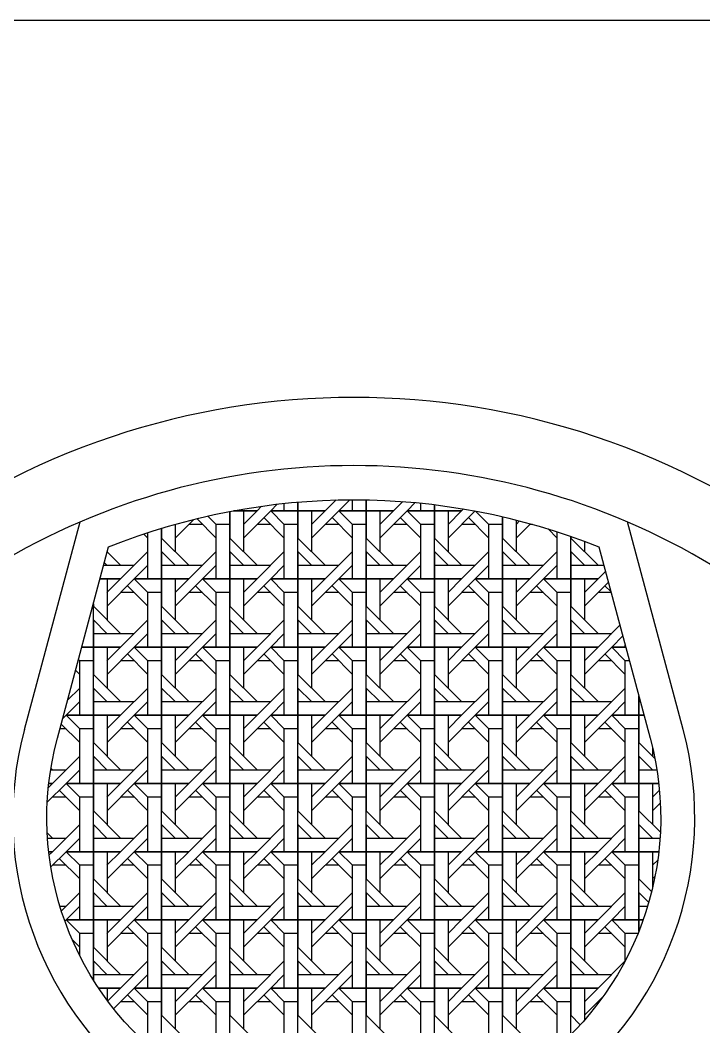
# Model space of a CAD drawing. Header units: millimetres. Extents: x 36213 to 52357, y 13387 to 22894.
# Drawn here: x 41632 to 42114, y 16303 to 17012 of the extents above; entities that cross this region are included whole.
import ezdxf

# ---------------------------------------------------------------- set-up
doc = ezdxf.new("R2010")
doc.units = ezdxf.units.MM
doc.layers.add('www.cad-blocks.net', color=7, linetype='Continuous')

# ---------------------------------------------------------------- blocks, each defined once
blk = doc.blocks.new('*X59')
at = {"color": 0}
for p, q in [((210.355, 121.167), (209.968, 120.781)), ((210.769, 120.781), (210.769, 121.213)), ((211.569, 121.29), (211.569, 120.781)), ((211.569, 120.781), (211.569, 121.29)), ((213.802, 121.415), (213.169, 120.781)), ((214.615, 121.428), (213.968, 120.781)), ((214.769, 120.781), (214.769, 121.429)), ((215.569, 121.422), (215.569, 120.781)), ((215.569, 120.781), (215.569, 121.422)), ((217.71, 121.322), (217.169, 120.781)), ((218.448, 121.26), (217.968, 120.781)), ((218.769, 120.781), (218.769, 121.229)), ((219.569, 121.139), (219.569, 120.781)), ((219.569, 120.781), (219.569, 121.139)), ((207.569, 116.781), (207.569, 120.738)), ((207.569, 120.738), (207.569, 119.181)), ((207.797, 120.781), (209.169, 120.781)), ((209.169, 120.781), (207.797, 120.781)), ((208.368, 119.981), (209.168, 120.781)), ((208.369, 120.781), (208.369, 118.381)), ((208.369, 119.181), (209.969, 120.781)), ((209.436, 121.049), (209.169, 120.781)), ((209.968, 120.781), (210.768, 119.981)), ((209.969, 120.781), (211.569, 120.781)), ((211.569, 120.781), (209.969, 120.781)), ((211.569, 116.781), (211.569, 120.781)), ((211.569, 120.781), (211.569, 120.781)), ((211.569, 120.781), (213.169, 120.781)), ((211.569, 120.781), (211.569, 119.181)), ((213.169, 120.781), (211.569, 120.781)), ((212.368, 119.981), (213.168, 120.781)), ((212.369, 120.781), (212.369, 118.381)), ((212.369, 119.181), (213.969, 120.781)), ((213.968, 120.781), (214.768, 119.981)), ((213.969, 120.781), (215.569, 120.781)), ((215.569, 120.781), (213.969, 120.781)), ((215.569, 116.781), (215.569, 120.781)), ((215.569, 120.781), (215.569, 120.781)), ((215.569, 120.781), (217.169, 120.781)), ((215.569, 120.781), (215.569, 119.181)), ((217.169, 120.781), (215.569, 120.781)), ((216.368, 119.981), (217.168, 120.781)), ((216.369, 120.781), (216.369, 118.381)), ((216.369, 119.181), (217.969, 120.781)), ((217.968, 120.781), (218.768, 119.981)), ((217.969, 120.781), (219.569, 120.781)), ((219.569, 120.781), (217.969, 120.781)), ((219.569, 116.781), (219.569, 120.781)), ((219.569, 120.781), (219.569, 120.781)), ((219.569, 120.781), (221.169, 120.781)), ((219.569, 120.781), (219.569, 119.181)), ((221.169, 120.781), (219.569, 120.781)), ((220.369, 120.781), (220.369, 118.381)), ((220.369, 119.981), (221.169, 120.781)), ((220.369, 119.181), (221.956, 120.769)), ((221.277, 120.889), (221.169, 120.781)), ((221.987, 120.763), (222.769, 119.981)), ((204.368, 119.981), (204.37, 119.983)), ((204.369, 119.181), (205.46, 120.273)), ((204.369, 119.983), (204.369, 118.381)), ((205.969, 119.981), (205.169, 119.981)), ((205.634, 120.316), (206.768, 119.181)), ((206.281, 120.469), (206.768, 119.981)), ((206.769, 116.781), (206.769, 119.981)), ((207.569, 119.981), (206.769, 119.981)), ((209.969, 119.981), (209.169, 119.981)), ((209.568, 120.381), (210.768, 119.181)), ((210.769, 116.781), (210.769, 119.981)), ((211.569, 119.981), (210.769, 119.981)), ((213.969, 119.981), (213.169, 119.981)), ((213.568, 120.381), (214.768, 119.181)), ((214.769, 116.781), (214.769, 119.981)), ((215.569, 119.981), (214.769, 119.981)), ((217.969, 119.981), (217.169, 119.981)), ((217.568, 120.381), (218.768, 119.181)), ((218.769, 116.781), (218.769, 119.981)), ((219.569, 119.981), (218.769, 119.981)), ((221.969, 119.981), (221.169, 119.981)), ((221.568, 120.381), (222.768, 119.181)), ((222.769, 116.781), (222.769, 119.981)), ((223.569, 119.981), (222.769, 119.981)), ((223.569, 116.781), (223.569, 120.431)), ((223.569, 120.431), (223.569, 119.181)), ((224.369, 120.237), (224.369, 118.381)), ((224.369, 119.981), (224.572, 120.184)), ((224.369, 119.181), (225.202, 120.015)), ((225.321, 119.981), (225.169, 119.981)), ((202.533, 119.416), (202.768, 119.181)), ((202.769, 116.781), (202.769, 119.495)), ((203.569, 116.781), (203.569, 119.748)), ((203.569, 119.748), (203.569, 119.181)), ((226.239, 119.71), (226.768, 119.181)), ((226.769, 116.781), (226.769, 119.543)), ((205.168, 117.581), (203.568, 119.181)), ((209.168, 117.581), (207.568, 119.181)), ((213.168, 117.581), (211.568, 119.181)), ((217.168, 117.581), (215.568, 119.181)), ((221.168, 117.581), (219.568, 119.181)), ((225.168, 117.581), (223.568, 119.181)), ((229.168, 117.581), (227.568, 119.181)), ((227.569, 116.781), (227.569, 119.274)), ((227.569, 119.274), (227.569, 119.181)), ((228.369, 118.985), (228.369, 118.381)), ((201.168, 117.581), (200.384, 118.365)), ((202.769, 118.381), (201.169, 116.781)), ((204.368, 117.581), (203.568, 118.381)), ((203.569, 118.381), (203.569, 116.781)), ((206.769, 118.381), (205.169, 116.781)), ((208.368, 117.581), (207.568, 118.381)), ((207.569, 118.381), (207.569, 116.781)), ((210.769, 118.381), (209.169, 116.781)), ((212.368, 117.581), (211.568, 118.381)), ((211.569, 118.381), (211.569, 116.781)), ((214.769, 118.381), (213.169, 116.781)), ((216.368, 117.581), (215.568, 118.381)), ((215.569, 118.381), (215.569, 116.781)), ((218.769, 118.381), (217.169, 116.781)), ((220.369, 117.581), (219.568, 118.381)), ((219.569, 118.381), (219.569, 116.781)), ((222.769, 118.381), (221.169, 116.781)), ((223.569, 118.381), (223.569, 116.781)), ((224.369, 117.581), (223.569, 118.381)), ((226.769, 118.381), (225.169, 116.781)), ((227.569, 118.381), (227.569, 116.781)), ((228.369, 117.581), (227.569, 118.381)), ((200.174, 117.581), (201.969, 117.581)), ((200.368, 117.581), (200.215, 117.734)), ((202.768, 117.581), (201.968, 116.781)), ((203.569, 117.581), (205.969, 117.581)), ((206.768, 117.581), (205.968, 116.781)), ((207.569, 117.581), (209.969, 117.581)), ((210.768, 117.581), (209.968, 116.781)), ((211.569, 117.581), (213.969, 117.581)), ((214.768, 117.581), (213.968, 116.781)), ((215.569, 117.581), (217.969, 117.581)), ((218.768, 117.581), (217.968, 116.781)), ((219.569, 117.581), (221.969, 117.581)), ((222.769, 117.581), (221.968, 116.781)), ((223.569, 117.581), (225.969, 117.581)), ((226.769, 117.581), (225.969, 116.781)), ((227.569, 117.581), (229.511, 117.581)), ((229.607, 117.22), (229.169, 116.781)), ((199.96, 116.781), (201.169, 116.781)), ((201.169, 116.781), (199.96, 116.781)), ((200.368, 115.981), (201.168, 116.781)), ((200.369, 116.781), (200.369, 114.381)), ((200.369, 115.181), (201.969, 116.781)), ((201.568, 116.381), (202.768, 115.181)), ((201.968, 116.781), (202.768, 115.981)), ((201.969, 116.781), (203.569, 116.781)), ((203.569, 116.781), (201.969, 116.781)), ((203.569, 112.781), (203.569, 116.781)), ((203.569, 116.781), (203.569, 116.781)), ((203.569, 116.781), (205.169, 116.781)), ((203.569, 116.781), (203.569, 115.181)), ((205.169, 116.781), (203.569, 116.781)), ((204.368, 115.981), (205.168, 116.781)), ((204.369, 116.781), (204.369, 114.381)), ((204.369, 115.181), (205.969, 116.781)), ((205.568, 116.381), (206.768, 115.181)), ((205.968, 116.781), (206.768, 115.981)), ((205.969, 116.781), (207.569, 116.781)), ((207.569, 116.781), (205.969, 116.781)), ((207.569, 112.781), (207.569, 116.781)), ((207.569, 116.781), (207.569, 116.781)), ((207.569, 116.781), (209.169, 116.781)), ((207.569, 116.781), (207.569, 115.181)), ((209.169, 116.781), (207.569, 116.781)), ((208.368, 115.981), (209.168, 116.781)), ((208.369, 116.781), (208.369, 114.381)), ((208.369, 115.181), (209.969, 116.781)), ((209.568, 116.381), (210.768, 115.181)), ((209.968, 116.781), (210.768, 115.981)), ((209.969, 116.781), (211.569, 116.781)), ((211.569, 116.781), (209.969, 116.781)), ((211.569, 112.781), (211.569, 116.781)), ((211.569, 116.781), (211.569, 116.781)), ((211.569, 116.781), (213.169, 116.781)), ((211.569, 116.781), (211.569, 115.181)), ((213.169, 116.781), (211.569, 116.781)), ((212.368, 115.981), (213.168, 116.781)), ((212.369, 116.781), (212.369, 114.381)), ((212.369, 115.181), (213.969, 116.781)), ((213.568, 116.381), (214.768, 115.181)), ((213.968, 116.781), (214.768, 115.981)), ((213.969, 116.781), (215.569, 116.781)), ((215.569, 116.781), (213.969, 116.781)), ((215.569, 112.781), (215.569, 116.781)), ((215.569, 116.781), (215.569, 116.781)), ((215.569, 116.781), (217.169, 116.781)), ((215.569, 116.781), (215.569, 115.181)), ((217.169, 116.781), (215.569, 116.781)), ((216.368, 115.981), (217.168, 116.781)), ((216.369, 116.781), (216.369, 114.381)), ((216.369, 115.181), (217.969, 116.781)), ((217.568, 116.381), (218.768, 115.181)), ((217.968, 116.781), (218.768, 115.981)), ((217.969, 116.781), (219.569, 116.781)), ((219.569, 116.781), (217.969, 116.781)), ((219.569, 112.781), (219.569, 116.781)), ((219.569, 116.781), (219.569, 116.781)), ((219.569, 116.781), (221.169, 116.781)), ((219.569, 116.781), (219.569, 115.181)), ((221.169, 116.781), (219.569, 116.781)), ((220.369, 116.781), (220.369, 114.381)), ((220.369, 115.981), (221.169, 116.781)), ((220.369, 115.181), (221.969, 116.781)), ((221.568, 116.381), (222.768, 115.181)), ((221.969, 116.781), (223.569, 116.781)), ((223.569, 116.781), (221.969, 116.781)), ((221.968, 116.781), (222.769, 115.981)), ((223.569, 112.781), (223.569, 116.781)), ((223.569, 116.781), (223.569, 116.781)), ((223.569, 116.781), (225.169, 116.781)), ((223.569, 116.781), (223.569, 115.181)), ((225.169, 116.781), (223.569, 116.781)), ((224.369, 116.781), (224.369, 114.381)), ((224.369, 115.981), (225.169, 116.781)), ((224.369, 115.181), (225.969, 116.781)), ((225.568, 116.381), (226.768, 115.181)), ((225.969, 116.781), (227.569, 116.781)), ((227.569, 116.781), (225.969, 116.781)), ((225.969, 116.781), (226.769, 115.981)), ((227.569, 112.781), (227.569, 116.781)), ((227.569, 116.781), (227.569, 116.781)), ((227.569, 116.781), (229.169, 116.781)), ((227.569, 116.781), (227.569, 115.181)), ((229.169, 116.781), (227.569, 116.781)), ((228.369, 116.781), (228.369, 114.381)), ((228.369, 115.981), (229.169, 116.781)), ((228.369, 115.181), (229.777, 116.589)), ((229.568, 116.381), (229.929, 116.021)), ((201.969, 115.981), (201.169, 115.981)), ((202.769, 112.781), (202.769, 115.981)), ((203.569, 115.981), (202.769, 115.981)), ((205.969, 115.981), (205.169, 115.981)), ((206.769, 112.781), (206.769, 115.981)), ((207.569, 115.981), (206.769, 115.981)), ((209.969, 115.981), (209.169, 115.981)), ((210.769, 112.781), (210.769, 115.981)), ((211.569, 115.981), (210.769, 115.981)), ((213.969, 115.981), (213.169, 115.981)), ((214.769, 112.781), (214.769, 115.981)), ((215.569, 115.981), (214.769, 115.981)), ((217.969, 115.981), (217.169, 115.981)), ((218.769, 112.781), (218.769, 115.981)), ((219.569, 115.981), (218.769, 115.981)), ((221.969, 115.981), (221.169, 115.981)), ((222.769, 112.781), (222.769, 115.981)), ((223.569, 115.981), (222.769, 115.981)), ((225.969, 115.981), (225.169, 115.981)), ((226.769, 112.781), (226.769, 115.981)), ((227.569, 115.981), (226.769, 115.981)), ((229.939, 115.981), (229.169, 115.981)), ((201.168, 113.581), (199.568, 115.181)), ((199.569, 112.781), (199.569, 115.32)), ((199.569, 115.32), (199.569, 115.181)), ((205.168, 113.581), (203.568, 115.181)), ((209.168, 113.581), (207.568, 115.181)), ((213.168, 113.581), (211.568, 115.181)), ((217.168, 113.581), (215.568, 115.181)), ((221.168, 113.581), (219.568, 115.181)), ((225.168, 113.581), (223.568, 115.181)), ((229.168, 113.581), (227.568, 115.181)), ((200.368, 113.581), (199.568, 114.381)), ((199.569, 114.381), (199.569, 112.781)), ((202.769, 114.381), (201.169, 112.781)), ((204.368, 113.581), (203.568, 114.381)), ((203.569, 114.381), (203.569, 112.781)), ((206.769, 114.381), (205.169, 112.781)), ((208.368, 113.581), (207.568, 114.381)), ((207.569, 114.381), (207.569, 112.781)), ((210.769, 114.381), (209.169, 112.781)), ((212.368, 113.581), (211.568, 114.381)), ((211.569, 114.381), (211.569, 112.781)), ((214.769, 114.381), (213.169, 112.781)), ((216.368, 113.581), (215.568, 114.381)), ((215.569, 114.381), (215.569, 112.781)), ((218.769, 114.381), (217.169, 112.781)), ((220.369, 113.581), (219.568, 114.381)), ((219.569, 114.381), (219.569, 112.781)), ((222.769, 114.381), (221.169, 112.781)), ((223.569, 114.381), (223.569, 112.781)), ((224.369, 113.581), (223.569, 114.381)), ((226.769, 114.381), (225.169, 112.781)), ((227.569, 114.381), (227.569, 112.781)), ((228.369, 113.581), (227.569, 114.381)), ((230.453, 114.065), (229.169, 112.781)), ((199.569, 113.581), (201.969, 113.581)), ((202.768, 113.581), (201.968, 112.781)), ((203.569, 113.581), (205.969, 113.581)), ((206.768, 113.581), (205.968, 112.781)), ((207.569, 113.581), (209.969, 113.581)), ((210.768, 113.581), (209.968, 112.781)), ((211.569, 113.581), (213.969, 113.581)), ((214.768, 113.581), (213.968, 112.781)), ((215.569, 113.581), (217.969, 113.581)), ((218.768, 113.581), (217.968, 112.781)), ((219.569, 113.581), (221.969, 113.581)), ((222.769, 113.581), (221.968, 112.781)), ((223.569, 113.581), (225.969, 113.581)), ((226.769, 113.581), (225.969, 112.781)), ((227.569, 113.581), (229.969, 113.581)), ((230.622, 113.434), (229.969, 112.781)), ((230.769, 112.781), (230.769, 112.887)), ((198.888, 112.781), (199.569, 112.781)), ((199.569, 112.781), (198.888, 112.781)), ((199.569, 108.781), (199.569, 112.781)), ((199.569, 112.781), (199.569, 112.781)), ((199.569, 112.781), (201.169, 112.781)), ((199.569, 112.781), (199.569, 111.181)), ((201.169, 112.781), (199.569, 112.781)), ((200.368, 111.981), (201.168, 112.781)), ((200.369, 112.781), (200.369, 110.381)), ((200.369, 111.181), (201.969, 112.781)), ((201.568, 112.381), (202.768, 111.181)), ((201.968, 112.781), (202.768, 111.981)), ((201.969, 112.781), (203.569, 112.781)), ((203.569, 112.781), (201.969, 112.781)), ((203.569, 108.781), (203.569, 112.781)), ((203.569, 112.781), (203.569, 112.781)), ((203.569, 112.781), (205.169, 112.781)), ((203.569, 112.781), (203.569, 111.181)), ((205.169, 112.781), (203.569, 112.781)), ((204.368, 111.981), (205.168, 112.781)), ((204.369, 112.781), (204.369, 110.381)), ((204.369, 111.181), (205.969, 112.781)), ((205.568, 112.381), (206.768, 111.181)), ((205.968, 112.781), (206.768, 111.981)), ((205.969, 112.781), (207.569, 112.781)), ((207.569, 112.781), (205.969, 112.781)), ((207.569, 108.781), (207.569, 112.781)), ((207.569, 112.781), (207.569, 112.781)), ((207.569, 112.781), (209.169, 112.781)), ((207.569, 112.781), (207.569, 111.181)), ((209.169, 112.781), (207.569, 112.781)), ((208.368, 111.981), (209.168, 112.781)), ((208.369, 112.781), (208.369, 110.381)), ((208.369, 111.181), (209.969, 112.781)), ((209.568, 112.381), (210.768, 111.181)), ((209.968, 112.781), (210.768, 111.981)), ((209.969, 112.781), (211.569, 112.781)), ((211.569, 112.781), (209.969, 112.781)), ((211.569, 108.781), (211.569, 112.781)), ((211.569, 112.781), (211.569, 112.781)), ((211.569, 112.781), (213.169, 112.781)), ((211.569, 112.781), (211.569, 111.181)), ((213.169, 112.781), (211.569, 112.781)), ((212.368, 111.981), (213.168, 112.781)), ((212.369, 112.781), (212.369, 110.381)), ((212.369, 111.181), (213.969, 112.781)), ((213.568, 112.381), (214.768, 111.181)), ((213.968, 112.781), (214.768, 111.981)), ((213.969, 112.781), (215.569, 112.781)), ((215.569, 112.781), (213.969, 112.781)), ((215.569, 108.781), (215.569, 112.781)), ((215.569, 112.781), (215.569, 112.781)), ((215.569, 112.781), (217.169, 112.781)), ((215.569, 112.781), (215.569, 111.181)), ((217.169, 112.781), (215.569, 112.781)), ((216.368, 111.981), (217.168, 112.781)), ((216.369, 112.781), (216.369, 110.381)), ((216.369, 111.181), (217.969, 112.781)), ((217.568, 112.381), (218.768, 111.181)), ((217.968, 112.781), (218.768, 111.981)), ((217.969, 112.781), (219.569, 112.781)), ((219.569, 112.781), (217.969, 112.781)), ((219.569, 108.781), (219.569, 112.781)), ((219.569, 112.781), (219.569, 112.781)), ((219.569, 112.781), (221.169, 112.781)), ((219.569, 112.781), (219.569, 111.181)), ((221.169, 112.781), (219.569, 112.781)), ((220.369, 112.781), (220.369, 110.381)), ((220.369, 111.981), (221.169, 112.781)), ((220.369, 111.181), (221.969, 112.781)), ((221.568, 112.381), (222.768, 111.181)), ((221.969, 112.781), (223.569, 112.781)), ((223.569, 112.781), (221.969, 112.781)), ((221.968, 112.781), (222.769, 111.981)), ((223.569, 108.781), (223.569, 112.781)), ((223.569, 112.781), (223.569, 112.781)), ((223.569, 112.781), (225.169, 112.781)), ((223.569, 112.781), (223.569, 111.181)), ((225.169, 112.781), (223.569, 112.781)), ((224.369, 112.781), (224.369, 110.381)), ((224.369, 111.981), (225.169, 112.781)), ((224.369, 111.181), (225.969, 112.781)), ((225.568, 112.381), (226.768, 111.181)), ((225.969, 112.781), (227.569, 112.781)), ((227.569, 112.781), (225.969, 112.781)), ((225.969, 112.781), (226.769, 111.981)), ((227.569, 108.781), (227.569, 112.781)), ((227.569, 112.781), (227.569, 112.781)), ((227.569, 112.781), (229.169, 112.781)), ((227.569, 112.781), (227.569, 111.181)), ((229.169, 112.781), (227.569, 112.781)), ((228.369, 112.781), (228.369, 110.381)), ((228.369, 111.981), (229.169, 112.781)), ((228.369, 111.181), (229.969, 112.781)), ((229.568, 112.381), (230.768, 111.181)), ((229.969, 112.781), (230.797, 112.781)), ((230.797, 112.781), (229.969, 112.781)), ((229.969, 112.781), (230.769, 111.981)), ((198.694, 112.056), (198.768, 111.981)), ((198.769, 108.781), (198.769, 111.981)), ((199.569, 111.981), (198.769, 111.981)), ((201.969, 111.981), (201.169, 111.981)), ((202.769, 108.781), (202.769, 111.981)), ((203.569, 111.981), (202.769, 111.981)), ((205.969, 111.981), (205.169, 111.981)), ((206.769, 108.781), (206.769, 111.981)), ((207.569, 111.981), (206.769, 111.981)), ((209.969, 111.981), (209.169, 111.981)), ((210.769, 108.781), (210.769, 111.981)), ((211.569, 111.981), (210.769, 111.981)), ((213.969, 111.981), (213.169, 111.981)), ((214.769, 108.781), (214.769, 111.981)), ((215.569, 111.981), (214.769, 111.981)), ((217.969, 111.981), (217.169, 111.981)), ((218.769, 108.781), (218.769, 111.981)), ((219.569, 111.981), (218.769, 111.981)), ((221.969, 111.981), (221.169, 111.981)), ((222.769, 108.781), (222.769, 111.981)), ((223.569, 111.981), (222.769, 111.981)), ((225.969, 111.981), (225.169, 111.981)), ((226.769, 108.781), (226.769, 111.981)), ((227.569, 111.981), (226.769, 111.981)), ((229.969, 111.981), (229.169, 111.981)), ((230.769, 108.781), (230.769, 111.981)), ((231.011, 111.981), (230.769, 111.981)), ((198.525, 111.425), (198.768, 111.181)), ((201.168, 109.581), (199.568, 111.181)), ((205.168, 109.581), (203.568, 111.181)), ((209.168, 109.581), (207.568, 111.181)), ((213.168, 109.581), (211.568, 111.181)), ((217.168, 109.581), (215.568, 111.181)), ((221.168, 109.581), (219.568, 111.181)), ((225.168, 109.581), (223.568, 111.181)), ((229.168, 109.581), (227.568, 111.181)), ((198.769, 110.381), (198.054, 109.666)), ((200.368, 109.581), (199.568, 110.381)), ((199.569, 110.381), (199.569, 108.781)), ((202.769, 110.381), (201.169, 108.781)), ((204.368, 109.581), (203.568, 110.381)), ((203.569, 110.381), (203.569, 108.781)), ((206.769, 110.381), (205.169, 108.781)), ((208.368, 109.581), (207.568, 110.381)), ((207.569, 110.381), (207.569, 108.781)), ((210.769, 110.381), (209.169, 108.781)), ((212.368, 109.581), (211.568, 110.381)), ((211.569, 110.381), (211.569, 108.781)), ((214.769, 110.381), (213.169, 108.781)), ((216.368, 109.581), (215.568, 110.381)), ((215.569, 110.381), (215.569, 108.781)), ((218.769, 110.381), (217.169, 108.781)), ((220.369, 109.581), (219.568, 110.381)), ((219.569, 110.381), (219.569, 108.781)), ((222.769, 110.381), (221.169, 108.781)), ((223.569, 110.381), (223.569, 108.781)), ((224.369, 109.581), (223.569, 110.381)), ((226.769, 110.381), (225.169, 108.781)), ((227.569, 110.381), (227.569, 108.781)), ((228.369, 109.581), (227.569, 110.381)), ((230.769, 110.381), (229.169, 108.781)), ((231.569, 109.901), (231.569, 108.781)), ((231.569, 108.781), (231.569, 109.901)), ((198.768, 109.581), (197.968, 108.781)), ((199.569, 109.581), (201.969, 109.581)), ((202.768, 109.581), (201.968, 108.781)), ((203.569, 109.581), (205.969, 109.581)), ((206.768, 109.581), (205.968, 108.781)), ((207.569, 109.581), (209.969, 109.581)), ((210.768, 109.581), (209.968, 108.781)), ((211.569, 109.581), (213.969, 109.581)), ((214.768, 109.581), (213.968, 108.781)), ((215.569, 109.581), (217.969, 109.581)), ((218.768, 109.581), (217.968, 108.781)), ((219.569, 109.581), (221.969, 109.581)), ((222.769, 109.581), (221.968, 108.781)), ((223.569, 109.581), (225.969, 109.581)), ((226.769, 109.581), (225.969, 108.781)), ((227.569, 109.581), (229.969, 109.581)), ((230.769, 109.581), (229.969, 108.781)), ((231.569, 109.581), (231.654, 109.581)), ((197.761, 108.573), (197.969, 108.781)), ((197.968, 108.781), (198.768, 107.981)), ((197.969, 108.781), (199.569, 108.781)), ((199.569, 108.781), (197.969, 108.781)), ((199.569, 104.781), (199.569, 108.781)), ((199.569, 108.781), (199.569, 108.781)), ((199.569, 108.781), (201.169, 108.781)), ((199.569, 108.781), (199.569, 107.181)), ((201.169, 108.781), (199.569, 108.781)), ((200.368, 107.981), (201.168, 108.781)), ((200.369, 108.781), (200.369, 106.381)), ((200.369, 107.181), (201.969, 108.781)), ((201.968, 108.781), (202.768, 107.981)), ((201.969, 108.781), (203.569, 108.781)), ((203.569, 108.781), (201.969, 108.781)), ((203.569, 104.781), (203.569, 108.781)), ((203.569, 108.781), (203.569, 108.781)), ((203.569, 108.781), (205.169, 108.781)), ((203.569, 108.781), (203.569, 107.181)), ((205.169, 108.781), (203.569, 108.781)), ((204.368, 107.981), (205.168, 108.781)), ((204.369, 108.781), (204.369, 106.381)), ((204.369, 107.181), (205.969, 108.781)), ((205.968, 108.781), (206.768, 107.981)), ((205.969, 108.781), (207.569, 108.781)), ((207.569, 108.781), (205.969, 108.781)), ((207.569, 104.781), (207.569, 108.781)), ((207.569, 108.781), (207.569, 108.781)), ((207.569, 108.781), (209.169, 108.781)), ((207.569, 108.781), (207.569, 107.181)), ((209.169, 108.781), (207.569, 108.781)), ((208.368, 107.981), (209.168, 108.781)), ((208.369, 108.781), (208.369, 106.381)), ((208.369, 107.181), (209.969, 108.781)), ((209.968, 108.781), (210.768, 107.981)), ((209.969, 108.781), (211.569, 108.781)), ((211.569, 108.781), (209.969, 108.781)), ((211.569, 104.781), (211.569, 108.781)), ((211.569, 108.781), (211.569, 108.781)), ((211.569, 108.781), (213.169, 108.781)), ((211.569, 108.781), (211.569, 107.181)), ((213.169, 108.781), (211.569, 108.781)), ((212.368, 107.981), (213.168, 108.781)), ((212.369, 108.781), (212.369, 106.381)), ((212.369, 107.181), (213.969, 108.781)), ((213.968, 108.781), (214.768, 107.981)), ((213.969, 108.781), (215.569, 108.781)), ((215.569, 108.781), (213.969, 108.781)), ((215.569, 104.781), (215.569, 108.781)), ((215.569, 108.781), (215.569, 108.781)), ((215.569, 108.781), (217.169, 108.781)), ((215.569, 108.781), (215.569, 107.181)), ((217.169, 108.781), (215.569, 108.781)), ((216.368, 107.981), (217.168, 108.781)), ((216.369, 108.781), (216.369, 106.381)), ((216.369, 107.181), (217.969, 108.781)), ((217.968, 108.781), (218.768, 107.981)), ((217.969, 108.781), (219.569, 108.781)), ((219.569, 108.781), (217.969, 108.781)), ((219.569, 104.781), (219.569, 108.781)), ((219.569, 108.781), (219.569, 108.781)), ((219.569, 108.781), (221.169, 108.781)), ((219.569, 108.781), (219.569, 107.181)), ((221.169, 108.781), (219.569, 108.781)), ((220.369, 108.781), (220.369, 106.381)), ((220.369, 107.981), (221.169, 108.781)), ((220.369, 107.181), (221.969, 108.781)), ((221.969, 108.781), (223.569, 108.781)), ((223.569, 108.781), (221.969, 108.781)), ((221.968, 108.781), (222.769, 107.981)), ((223.569, 104.781), (223.569, 108.781)), ((223.569, 108.781), (223.569, 108.781)), ((223.569, 108.781), (225.169, 108.781)), ((223.569, 108.781), (223.569, 107.181)), ((225.169, 108.781), (223.569, 108.781)), ((224.369, 108.781), (224.369, 106.381)), ((224.369, 107.981), (225.169, 108.781)), ((224.369, 107.181), (225.969, 108.781)), ((225.969, 108.781), (227.569, 108.781)), ((227.569, 108.781), (225.969, 108.781)), ((225.969, 108.781), (226.769, 107.981)), ((227.569, 104.781), (227.569, 108.781)), ((227.569, 108.781), (227.569, 108.781)), ((227.569, 108.781), (229.169, 108.781)), ((227.569, 108.781), (227.569, 107.181)), ((229.169, 108.781), (227.569, 108.781)), ((228.369, 108.781), (228.369, 106.381)), ((228.369, 107.981), (229.169, 108.781)), ((228.369, 107.181), (229.969, 108.781)), ((229.969, 108.781), (231.569, 108.781)), ((231.569, 108.781), (229.969, 108.781)), ((229.969, 108.781), (230.769, 107.981)), ((231.569, 104.781), (231.569, 108.781)), ((231.569, 108.781), (231.569, 108.781)), ((231.569, 108.781), (231.869, 108.781)), ((231.569, 108.781), (231.569, 107.181)), ((231.869, 108.781), (231.569, 108.781)), ((197.68, 108.27), (198.768, 107.181)), ((201.568, 108.381), (202.768, 107.181)), ((205.568, 108.381), (206.768, 107.181)), ((209.568, 108.381), (210.768, 107.181)), ((213.568, 108.381), (214.768, 107.181)), ((217.568, 108.381), (218.768, 107.181)), ((221.568, 108.381), (222.768, 107.181)), ((225.568, 108.381), (226.768, 107.181)), ((229.568, 108.381), (230.768, 107.181)), ((197.969, 107.981), (197.602, 107.981)), ((198.769, 104.781), (198.769, 107.981)), ((199.569, 107.981), (198.769, 107.981)), ((201.969, 107.981), (201.169, 107.981)), ((202.769, 104.781), (202.769, 107.981)), ((203.569, 107.981), (202.769, 107.981)), ((205.969, 107.981), (205.169, 107.981)), ((206.769, 104.781), (206.769, 107.981)), ((207.569, 107.981), (206.769, 107.981)), ((209.969, 107.981), (209.169, 107.981)), ((210.769, 104.781), (210.769, 107.981)), ((211.569, 107.981), (210.769, 107.981)), ((213.969, 107.981), (213.169, 107.981)), ((214.769, 104.781), (214.769, 107.981)), ((215.569, 107.981), (214.769, 107.981)), ((217.969, 107.981), (217.169, 107.981)), ((218.769, 104.781), (218.769, 107.981)), ((219.569, 107.981), (218.769, 107.981)), ((221.969, 107.981), (221.169, 107.981)), ((222.769, 104.781), (222.769, 107.981)), ((223.569, 107.981), (222.769, 107.981)), ((225.969, 107.981), (225.169, 107.981)), ((226.769, 104.781), (226.769, 107.981)), ((227.569, 107.981), (226.769, 107.981)), ((229.969, 107.981), (229.169, 107.981)), ((230.769, 104.781), (230.769, 107.981)), ((231.569, 107.981), (230.769, 107.981)), ((201.168, 105.581), (199.568, 107.181)), ((205.168, 105.581), (203.568, 107.181)), ((209.168, 105.581), (207.568, 107.181)), ((213.168, 105.581), (211.568, 107.181)), ((217.168, 105.581), (215.568, 107.181)), ((221.168, 105.581), (219.568, 107.181)), ((225.168, 105.581), (223.568, 107.181)), ((229.168, 105.581), (227.568, 107.181)), ((232.505, 106.244), (231.568, 107.181)), ((198.769, 106.381), (197.169, 104.781)), ((200.368, 105.581), (199.568, 106.381)), ((199.569, 106.381), (199.569, 104.781)), ((202.769, 106.381), (201.169, 104.781)), ((204.368, 105.581), (203.568, 106.381)), ((203.569, 106.381), (203.569, 104.781)), ((206.769, 106.381), (205.169, 104.781)), ((208.368, 105.581), (207.568, 106.381)), ((207.569, 106.381), (207.569, 104.781)), ((210.769, 106.381), (209.169, 104.781)), ((212.368, 105.581), (211.568, 106.381)), ((211.569, 106.381), (211.569, 104.781)), ((214.769, 106.381), (213.169, 104.781)), ((216.368, 105.581), (215.568, 106.381)), ((215.569, 106.381), (215.569, 104.781)), ((218.769, 106.381), (217.169, 104.781)), ((220.369, 105.581), (219.568, 106.381)), ((219.569, 106.381), (219.569, 104.781)), ((222.769, 106.381), (221.169, 104.781)), ((223.569, 106.381), (223.569, 104.781)), ((224.369, 105.581), (223.569, 106.381)), ((226.769, 106.381), (225.169, 104.781)), ((227.569, 106.381), (227.569, 104.781)), ((228.369, 105.581), (227.569, 106.381)), ((230.769, 106.381), (229.169, 104.781)), ((231.569, 106.381), (231.569, 104.781)), ((232.369, 105.581), (231.569, 106.381)), ((232.369, 106.88), (232.369, 106.381)), ((197.062, 105.581), (197.969, 105.581)), ((197.168, 105.581), (197.077, 105.673)), ((198.768, 105.581), (197.968, 104.781)), ((199.569, 105.581), (201.969, 105.581)), ((202.768, 105.581), (201.968, 104.781)), ((203.569, 105.581), (205.969, 105.581)), ((206.768, 105.581), (205.968, 104.781)), ((207.569, 105.581), (209.969, 105.581)), ((210.768, 105.581), (209.968, 104.781)), ((211.569, 105.581), (213.969, 105.581)), ((214.768, 105.581), (213.968, 104.781)), ((215.569, 105.581), (217.969, 105.581)), ((218.768, 105.581), (217.968, 104.781)), ((219.569, 105.581), (221.969, 105.581)), ((222.769, 105.581), (221.968, 104.781)), ((223.569, 105.581), (225.969, 105.581)), ((226.769, 105.581), (225.969, 104.781)), ((227.569, 105.581), (229.969, 105.581)), ((230.769, 105.581), (229.969, 104.781)), ((231.569, 105.581), (232.623, 105.581)), ((196.865, 103.678), (197.969, 104.781)), ((196.929, 104.542), (197.168, 104.781)), ((196.955, 104.781), (197.169, 104.781)), ((197.169, 104.781), (196.955, 104.781)), ((197.968, 104.781), (198.768, 103.981)), ((197.969, 104.781), (199.569, 104.781)), ((199.569, 104.781), (197.969, 104.781)), ((199.569, 100.781), (199.569, 104.781)), ((199.569, 104.781), (199.569, 104.781)), ((199.569, 104.781), (201.169, 104.781)), ((199.569, 104.781), (199.569, 103.181)), ((201.169, 104.781), (199.569, 104.781)), ((200.368, 103.981), (201.168, 104.781)), ((200.369, 104.781), (200.369, 102.381)), ((200.369, 103.181), (201.969, 104.781)), ((201.968, 104.781), (202.768, 103.981)), ((201.969, 104.781), (203.569, 104.781)), ((203.569, 104.781), (201.969, 104.781)), ((203.569, 100.781), (203.569, 104.781)), ((203.569, 104.781), (203.569, 104.781)), ((203.569, 104.781), (205.169, 104.781)), ((203.569, 104.781), (203.569, 103.181)), ((205.169, 104.781), (203.569, 104.781)), ((204.368, 103.981), (205.168, 104.781)), ((204.369, 104.781), (204.369, 102.381)), ((204.369, 103.181), (205.969, 104.781)), ((205.968, 104.781), (206.768, 103.981)), ((205.969, 104.781), (207.569, 104.781)), ((207.569, 104.781), (205.969, 104.781)), ((207.569, 100.781), (207.569, 104.781)), ((207.569, 104.781), (207.569, 104.781)), ((207.569, 104.781), (209.169, 104.781)), ((207.569, 104.781), (207.569, 103.181)), ((209.169, 104.781), (207.569, 104.781)), ((208.368, 103.981), (209.168, 104.781)), ((208.369, 104.781), (208.369, 102.381)), ((208.369, 103.181), (209.969, 104.781)), ((209.968, 104.781), (210.768, 103.981)), ((209.969, 104.781), (211.569, 104.781)), ((211.569, 104.781), (209.969, 104.781)), ((211.569, 100.781), (211.569, 104.781)), ((211.569, 104.781), (211.569, 104.781)), ((211.569, 104.781), (213.169, 104.781)), ((211.569, 104.781), (211.569, 103.181)), ((213.169, 104.781), (211.569, 104.781)), ((212.368, 103.981), (213.168, 104.781)), ((212.369, 104.781), (212.369, 102.381)), ((212.369, 103.181), (213.969, 104.781)), ((213.968, 104.781), (214.768, 103.981)), ((213.969, 104.781), (215.569, 104.781)), ((215.569, 104.781), (213.969, 104.781)), ((215.569, 100.781), (215.569, 104.781)), ((215.569, 104.781), (215.569, 104.781)), ((215.569, 104.781), (217.169, 104.781)), ((215.569, 104.781), (215.569, 103.181)), ((217.169, 104.781), (215.569, 104.781)), ((216.368, 103.981), (217.168, 104.781)), ((216.369, 104.781), (216.369, 102.381)), ((216.369, 103.181), (217.969, 104.781)), ((217.968, 104.781), (218.768, 103.981)), ((217.969, 104.781), (219.569, 104.781)), ((219.569, 104.781), (217.969, 104.781)), ((219.569, 100.781), (219.569, 104.781)), ((219.569, 104.781), (219.569, 104.781)), ((219.569, 104.781), (221.169, 104.781)), ((219.569, 104.781), (219.569, 103.181)), ((221.169, 104.781), (219.569, 104.781)), ((220.369, 104.781), (220.369, 102.381)), ((220.369, 103.981), (221.169, 104.781)), ((220.369, 103.181), (221.969, 104.781)), ((221.969, 104.781), (223.569, 104.781)), ((223.569, 104.781), (221.969, 104.781)), ((221.968, 104.781), (222.769, 103.981)), ((223.569, 100.781), (223.569, 104.781)), ((223.569, 104.781), (223.569, 104.781)), ((223.569, 104.781), (225.169, 104.781)), ((223.569, 104.781), (223.569, 103.181)), ((225.169, 104.781), (223.569, 104.781)), ((224.369, 104.781), (224.369, 102.381)), ((224.369, 103.981), (225.169, 104.781)), ((224.369, 103.181), (225.969, 104.781)), ((225.969, 104.781), (227.569, 104.781)), ((227.569, 104.781), (225.969, 104.781)), ((225.969, 104.781), (226.769, 103.981)), ((227.569, 100.781), (227.569, 104.781)), ((227.569, 104.781), (227.569, 104.781)), ((227.569, 104.781), (229.169, 104.781)), ((227.569, 104.781), (227.569, 103.181)), ((229.169, 104.781), (227.569, 104.781)), ((228.369, 104.781), (228.369, 102.381)), ((228.369, 103.981), (229.169, 104.781)), ((228.369, 103.181), (229.969, 104.781)), ((229.969, 104.781), (231.569, 104.781)), ((231.569, 104.781), (229.969, 104.781)), ((229.969, 104.781), (230.769, 103.981)), ((231.569, 100.781), (231.569, 104.781)), ((231.569, 104.781), (231.569, 104.781)), ((231.569, 104.781), (232.731, 104.781)), ((231.569, 104.781), (231.569, 103.181)), ((232.731, 104.781), (231.569, 104.781)), ((232.369, 104.781), (232.369, 102.381)), ((197.969, 103.981), (197.169, 103.981)), ((197.568, 104.381), (198.768, 103.181)), ((198.769, 100.781), (198.769, 103.981)), ((199.569, 103.981), (198.769, 103.981)), ((201.969, 103.981), (201.169, 103.981)), ((201.568, 104.381), (202.768, 103.181)), ((202.769, 100.781), (202.769, 103.981)), ((203.569, 103.981), (202.769, 103.981)), ((205.969, 103.981), (205.169, 103.981)), ((205.568, 104.381), (206.768, 103.181)), ((206.769, 100.781), (206.769, 103.981)), ((207.569, 103.981), (206.769, 103.981)), ((209.969, 103.981), (209.169, 103.981)), ((209.568, 104.381), (210.768, 103.181)), ((210.769, 100.781), (210.769, 103.981)), ((211.569, 103.981), (210.769, 103.981)), ((213.969, 103.981), (213.169, 103.981)), ((213.568, 104.381), (214.768, 103.181)), ((214.769, 100.781), (214.769, 103.981)), ((215.569, 103.981), (214.769, 103.981)), ((217.969, 103.981), (217.169, 103.981)), ((217.568, 104.381), (218.768, 103.181)), ((218.769, 100.781), (218.769, 103.981)), ((219.569, 103.981), (218.769, 103.981)), ((221.969, 103.981), (221.169, 103.981)), ((221.568, 104.381), (222.768, 103.181)), ((222.769, 100.781), (222.769, 103.981)), ((223.569, 103.981), (222.769, 103.981)), ((225.969, 103.981), (225.169, 103.981)), ((225.568, 104.381), (226.768, 103.181)), ((226.769, 100.781), (226.769, 103.981)), ((227.569, 103.981), (226.769, 103.981)), ((229.969, 103.981), (229.169, 103.981)), ((229.568, 104.381), (230.768, 103.181)), ((230.769, 100.781), (230.769, 103.981)), ((231.569, 103.981), (230.769, 103.981)), ((232.369, 103.981), (232.771, 104.383)), ((232.369, 103.181), (232.822, 103.635)), ((201.168, 101.581), (199.568, 103.181)), ((205.168, 101.581), (203.568, 103.181)), ((209.168, 101.581), (207.568, 103.181)), ((213.168, 101.581), (211.568, 103.181)), ((217.168, 101.581), (215.568, 103.181)), ((221.168, 101.581), (219.568, 103.181)), ((225.168, 101.581), (223.568, 103.181)), ((229.168, 101.581), (227.568, 103.181)), ((232.823, 101.927), (231.568, 103.181)), ((198.769, 102.381), (197.169, 100.781)), ((200.368, 101.581), (199.568, 102.381)), ((199.569, 102.381), (199.569, 100.781)), ((202.769, 102.381), (201.169, 100.781)), ((204.368, 101.581), (203.568, 102.381)), ((203.569, 102.381), (203.569, 100.781)), ((206.769, 102.381), (205.169, 100.781)), ((208.368, 101.581), (207.568, 102.381)), ((207.569, 102.381), (207.569, 100.781)), ((210.769, 102.381), (209.169, 100.781)), ((212.368, 101.581), (211.568, 102.381)), ((211.569, 102.381), (211.569, 100.781)), ((214.769, 102.381), (213.169, 100.781)), ((216.368, 101.581), (215.568, 102.381)), ((215.569, 102.381), (215.569, 100.781)), ((218.769, 102.381), (217.169, 100.781)), ((220.369, 101.581), (219.568, 102.381)), ((219.569, 102.381), (219.569, 100.781)), ((222.769, 102.381), (221.169, 100.781)), ((223.569, 102.381), (223.569, 100.781)), ((224.369, 101.581), (223.569, 102.381)), ((226.769, 102.381), (225.169, 100.781)), ((227.569, 102.381), (227.569, 100.781)), ((228.369, 101.581), (227.569, 102.381)), ((230.769, 102.381), (229.169, 100.781)), ((231.569, 102.381), (231.569, 100.781)), ((232.369, 101.581), (231.569, 102.381)), ((197.168, 101.581), (196.865, 101.885)), ((196.882, 101.581), (197.969, 101.581)), ((198.768, 101.581), (197.968, 100.781)), ((199.569, 101.581), (201.969, 101.581)), ((202.768, 101.581), (201.968, 100.781)), ((203.569, 101.581), (205.969, 101.581)), ((206.768, 101.581), (205.968, 100.781)), ((207.569, 101.581), (209.969, 101.581)), ((210.768, 101.581), (209.968, 100.781)), ((211.569, 101.581), (213.969, 101.581)), ((214.768, 101.581), (213.968, 100.781)), ((215.569, 101.581), (217.969, 101.581)), ((218.768, 101.581), (217.968, 100.781)), ((219.569, 101.581), (221.969, 101.581)), ((222.769, 101.581), (221.968, 100.781)), ((223.569, 101.581), (225.969, 101.581)), ((226.769, 101.581), (225.969, 100.781)), ((227.569, 101.581), (229.969, 101.581)), ((230.769, 101.581), (229.969, 100.781)), ((231.569, 101.581), (232.803, 101.581)), ((196.954, 100.781), (197.169, 100.781)), ((197.169, 100.781), (196.954, 100.781)), ((196.976, 100.589), (197.168, 100.781)), ((197.076, 99.888), (197.969, 100.781)), ((197.968, 100.781), (198.768, 99.981)), ((197.969, 100.781), (199.569, 100.781)), ((199.569, 100.781), (197.969, 100.781)), ((199.569, 96.781), (199.569, 100.781)), ((199.569, 100.781), (199.569, 100.781)), ((199.569, 100.781), (201.169, 100.781)), ((199.569, 100.781), (199.569, 99.181)), ((201.169, 100.781), (199.569, 100.781)), ((200.368, 99.981), (201.168, 100.781)), ((200.369, 100.781), (200.369, 98.381)), ((200.369, 99.181), (201.969, 100.781)), ((201.968, 100.781), (202.768, 99.981)), ((201.969, 100.781), (203.569, 100.781)), ((203.569, 100.781), (201.969, 100.781)), ((203.569, 96.781), (203.569, 100.781)), ((203.569, 100.781), (203.569, 100.781)), ((203.569, 100.781), (205.169, 100.781)), ((203.569, 100.781), (203.569, 99.181)), ((205.169, 100.781), (203.569, 100.781)), ((204.368, 99.981), (205.168, 100.781)), ((204.369, 100.781), (204.369, 98.381)), ((204.369, 99.181), (205.969, 100.781)), ((205.968, 100.781), (206.768, 99.981)), ((205.969, 100.781), (207.569, 100.781)), ((207.569, 100.781), (205.969, 100.781)), ((207.569, 96.781), (207.569, 100.781)), ((207.569, 100.781), (207.569, 100.781)), ((207.569, 100.781), (209.169, 100.781)), ((207.569, 100.781), (207.569, 99.181)), ((209.169, 100.781), (207.569, 100.781)), ((208.368, 99.981), (209.168, 100.781)), ((208.369, 100.781), (208.369, 98.381)), ((208.369, 99.181), (209.969, 100.781)), ((209.968, 100.781), (210.768, 99.981)), ((209.969, 100.781), (211.569, 100.781)), ((211.569, 100.781), (209.969, 100.781)), ((211.569, 96.781), (211.569, 100.781)), ((211.569, 100.781), (211.569, 100.781)), ((211.569, 100.781), (213.169, 100.781)), ((211.569, 100.781), (211.569, 99.181)), ((213.169, 100.781), (211.569, 100.781)), ((212.368, 99.981), (213.168, 100.781)), ((212.369, 100.781), (212.369, 98.381)), ((212.369, 99.181), (213.969, 100.781)), ((213.968, 100.781), (214.768, 99.981)), ((213.969, 100.781), (215.569, 100.781)), ((215.569, 100.781), (213.969, 100.781)), ((215.569, 96.781), (215.569, 100.781)), ((215.569, 100.781), (215.569, 100.781)), ((215.569, 100.781), (217.169, 100.781)), ((215.569, 100.781), (215.569, 99.181)), ((217.169, 100.781), (215.569, 100.781)), ((216.368, 99.981), (217.168, 100.781)), ((216.369, 100.781), (216.369, 98.381)), ((216.369, 99.181), (217.969, 100.781)), ((217.968, 100.781), (218.768, 99.981)), ((217.969, 100.781), (219.569, 100.781)), ((219.569, 100.781), (217.969, 100.781)), ((219.569, 96.781), (219.569, 100.781)), ((219.569, 100.781), (219.569, 100.781)), ((219.569, 100.781), (221.169, 100.781)), ((219.569, 100.781), (219.569, 99.181)), ((221.169, 100.781), (219.569, 100.781)), ((220.369, 100.781), (220.369, 98.381)), ((220.369, 99.981), (221.169, 100.781)), ((220.369, 99.181), (221.969, 100.781)), ((221.969, 100.781), (223.569, 100.781)), ((223.569, 100.781), (221.969, 100.781)), ((221.968, 100.781), (222.769, 99.981)), ((223.569, 96.781), (223.569, 100.781)), ((223.569, 100.781), (223.569, 100.781)), ((223.569, 100.781), (225.169, 100.781)), ((223.569, 100.781), (223.569, 99.181)), ((225.169, 100.781), (223.569, 100.781)), ((224.369, 100.781), (224.369, 98.381)), ((224.369, 99.981), (225.169, 100.781)), ((224.369, 99.181), (225.969, 100.781)), ((225.969, 100.781), (227.569, 100.781)), ((227.569, 100.781), (225.969, 100.781)), ((225.969, 100.781), (226.769, 99.981)), ((227.569, 96.781), (227.569, 100.781)), ((227.569, 100.781), (227.569, 100.781)), ((227.569, 100.781), (229.169, 100.781)), ((227.569, 100.781), (227.569, 99.181)), ((229.169, 100.781), (227.569, 100.781)), ((228.369, 100.781), (228.369, 98.381)), ((228.369, 99.981), (229.169, 100.781)), ((228.369, 99.181), (229.969, 100.781)), ((229.969, 100.781), (231.569, 100.781)), ((231.569, 100.781), (229.969, 100.781)), ((229.969, 100.781), (230.769, 99.981)), ((231.569, 96.781), (231.569, 100.781)), ((231.569, 100.781), (231.569, 100.781)), ((231.569, 100.781), (232.732, 100.781)), ((231.569, 100.781), (231.569, 99.181)), ((232.732, 100.781), (231.569, 100.781)), ((232.369, 100.781), (232.369, 98.674)), ((197.969, 99.981), (197.169, 99.981)), ((197.568, 100.381), (198.768, 99.181)), ((198.769, 96.781), (198.769, 99.981)), ((199.569, 99.981), (198.769, 99.981)), ((201.969, 99.981), (201.169, 99.981)), ((201.568, 100.381), (202.768, 99.181)), ((202.769, 96.781), (202.769, 99.981)), ((203.569, 99.981), (202.769, 99.981)), ((205.969, 99.981), (205.169, 99.981)), ((205.568, 100.381), (206.768, 99.181)), ((206.769, 96.781), (206.769, 99.981)), ((207.569, 99.981), (206.769, 99.981)), ((209.969, 99.981), (209.169, 99.981)), ((209.568, 100.381), (210.768, 99.181)), ((210.769, 96.781), (210.769, 99.981)), ((211.569, 99.981), (210.769, 99.981)), ((213.969, 99.981), (213.169, 99.981)), ((213.568, 100.381), (214.768, 99.181)), ((214.769, 96.781), (214.769, 99.981)), ((215.569, 99.981), (214.769, 99.981)), ((217.969, 99.981), (217.169, 99.981)), ((217.568, 100.381), (218.768, 99.181)), ((218.769, 96.781), (218.769, 99.981)), ((219.569, 99.981), (218.769, 99.981)), ((221.969, 99.981), (221.169, 99.981)), ((221.568, 100.381), (222.768, 99.181)), ((222.769, 96.781), (222.769, 99.981)), ((223.569, 99.981), (222.769, 99.981)), ((225.969, 99.981), (225.169, 99.981)), ((225.568, 100.381), (226.768, 99.181)), ((226.769, 96.781), (226.769, 99.981)), ((227.569, 99.981), (226.769, 99.981)), ((229.969, 99.981), (229.169, 99.981)), ((229.568, 100.381), (230.768, 99.181)), ((230.769, 96.781), (230.769, 99.981)), ((231.569, 99.981), (230.769, 99.981)), ((232.369, 99.981), (232.669, 100.281)), ((232.369, 99.181), (232.508, 99.32)), ((201.168, 97.581), (199.568, 99.181)), ((205.168, 97.581), (203.568, 99.181)), ((209.168, 97.581), (207.568, 99.181)), ((213.168, 97.581), (211.568, 99.181)), ((217.168, 97.581), (215.568, 99.181)), ((221.168, 97.581), (219.568, 99.181)), ((225.168, 97.581), (223.568, 99.181)), ((229.168, 97.581), (227.568, 99.181)), ((232.312, 98.438), (231.568, 99.181)), ((198.769, 98.381), (197.694, 97.307)), ((200.368, 97.581), (199.568, 98.381)), ((199.569, 98.381), (199.569, 96.781)), ((202.769, 98.381), (201.169, 96.781)), ((204.368, 97.581), (203.568, 98.381)), ((203.569, 98.381), (203.569, 96.781)), ((206.769, 98.381), (205.169, 96.781)), ((208.368, 97.581), (207.568, 98.381)), ((207.569, 98.381), (207.569, 96.781)), ((210.769, 98.381), (209.169, 96.781)), ((212.368, 97.581), (211.568, 98.381)), ((211.569, 98.381), (211.569, 96.781)), ((214.769, 98.381), (213.169, 96.781)), ((216.368, 97.581), (215.568, 98.381)), ((215.569, 98.381), (215.569, 96.781)), ((218.769, 98.381), (217.169, 96.781)), ((220.369, 97.581), (219.568, 98.381)), ((219.569, 98.381), (219.569, 96.781)), ((222.769, 98.381), (221.169, 96.781)), ((223.569, 98.381), (223.569, 96.781)), ((224.369, 97.581), (223.569, 98.381)), ((226.769, 98.381), (225.169, 96.781)), ((227.569, 98.381), (227.569, 96.781)), ((228.369, 97.581), (227.569, 98.381)), ((230.769, 98.381), (229.169, 96.781)), ((231.569, 98.381), (231.569, 96.781)), ((232.143, 97.807), (231.569, 98.381)), ((197.609, 97.581), (197.969, 97.581)), ((198.768, 97.581), (197.968, 96.781)), ((199.569, 97.581), (201.969, 97.581)), ((202.768, 97.581), (201.968, 96.781)), ((203.569, 97.581), (205.969, 97.581)), ((206.768, 97.581), (205.968, 96.781)), ((207.569, 97.581), (209.969, 97.581)), ((210.768, 97.581), (209.968, 96.781)), ((211.569, 97.581), (213.969, 97.581)), ((214.768, 97.581), (213.968, 96.781)), ((215.569, 97.581), (217.969, 97.581)), ((218.768, 97.581), (217.968, 96.781)), ((219.569, 97.581), (221.969, 97.581)), ((222.769, 97.581), (221.968, 96.781)), ((223.569, 97.581), (225.969, 97.581)), ((226.769, 97.581), (225.969, 96.781)), ((227.569, 97.581), (229.969, 97.581)), ((230.769, 97.581), (229.969, 96.781)), ((231.569, 97.581), (232.076, 97.581)), ((197.896, 96.709), (197.969, 96.781)), ((197.968, 96.781), (198.768, 95.981)), ((197.969, 96.781), (199.569, 96.781)), ((199.569, 96.781), (197.969, 96.781)), ((199.569, 93.253), (199.569, 96.781)), ((199.569, 96.781), (199.569, 96.781)), ((199.569, 96.781), (201.169, 96.781)), ((199.569, 96.781), (199.569, 95.181)), ((201.169, 96.781), (199.569, 96.781)), ((200.368, 95.981), (201.168, 96.781)), ((200.369, 96.781), (200.369, 94.381)), ((200.369, 95.181), (201.969, 96.781)), ((201.568, 96.381), (202.768, 95.181)), ((201.968, 96.781), (202.768, 95.981)), ((201.969, 96.781), (203.569, 96.781)), ((203.569, 96.781), (201.969, 96.781)), ((203.569, 92.781), (203.569, 96.781)), ((203.569, 96.781), (203.569, 96.781)), ((203.569, 96.781), (205.169, 96.781)), ((203.569, 96.781), (203.569, 95.181)), ((205.169, 96.781), (203.569, 96.781)), ((204.368, 95.981), (205.168, 96.781)), ((204.369, 96.781), (204.369, 94.381)), ((204.369, 95.181), (205.969, 96.781)), ((205.568, 96.381), (206.768, 95.181)), ((205.968, 96.781), (206.768, 95.981)), ((205.969, 96.781), (207.569, 96.781)), ((207.569, 96.781), (205.969, 96.781)), ((207.569, 92.781), (207.569, 96.781)), ((207.569, 96.781), (207.569, 96.781)), ((207.569, 96.781), (209.169, 96.781)), ((207.569, 96.781), (207.569, 95.181)), ((209.169, 96.781), (207.569, 96.781)), ((208.368, 95.981), (209.168, 96.781)), ((208.369, 96.781), (208.369, 94.381)), ((208.369, 95.181), (209.969, 96.781)), ((209.568, 96.381), (210.768, 95.181)), ((209.968, 96.781), (210.768, 95.981)), ((209.969, 96.781), (211.569, 96.781)), ((211.569, 96.781), (209.969, 96.781)), ((211.569, 92.781), (211.569, 96.781)), ((211.569, 96.781), (211.569, 96.781)), ((211.569, 96.781), (213.169, 96.781)), ((211.569, 96.781), (211.569, 95.181)), ((213.169, 96.781), (211.569, 96.781)), ((212.368, 95.981), (213.168, 96.781)), ((212.369, 96.781), (212.369, 94.381)), ((212.369, 95.181), (213.969, 96.781)), ((213.568, 96.381), (214.768, 95.181)), ((213.968, 96.781), (214.768, 95.981)), ((213.969, 96.781), (215.569, 96.781)), ((215.569, 96.781), (213.969, 96.781)), ((215.569, 92.781), (215.569, 96.781)), ((215.569, 96.781), (215.569, 96.781)), ((215.569, 96.781), (217.169, 96.781)), ((215.569, 96.781), (215.569, 95.181)), ((217.169, 96.781), (215.569, 96.781)), ((216.368, 95.981), (217.168, 96.781)), ((216.369, 96.781), (216.369, 94.381)), ((216.369, 95.181), (217.969, 96.781)), ((217.568, 96.381), (218.768, 95.181)), ((217.968, 96.781), (218.768, 95.981)), ((217.969, 96.781), (219.569, 96.781)), ((219.569, 96.781), (217.969, 96.781)), ((219.569, 92.781), (219.569, 96.781)), ((219.569, 96.781), (219.569, 96.781)), ((219.569, 96.781), (221.169, 96.781)), ((219.569, 96.781), (219.569, 95.181)), ((221.169, 96.781), (219.569, 96.781)), ((220.369, 96.781), (220.369, 94.381)), ((220.369, 95.981), (221.169, 96.781)), ((220.369, 95.181), (221.969, 96.781)), ((221.568, 96.381), (222.768, 95.181)), ((221.969, 96.781), (223.569, 96.781)), ((223.569, 96.781), (221.969, 96.781)), ((221.968, 96.781), (222.769, 95.981)), ((223.569, 92.781), (223.569, 96.781)), ((223.569, 96.781), (223.569, 96.781)), ((223.569, 96.781), (225.169, 96.781)), ((223.569, 96.781), (223.569, 95.181)), ((225.169, 96.781), (223.569, 96.781)), ((224.369, 96.781), (224.369, 94.381)), ((224.369, 95.981), (225.169, 96.781)), ((224.369, 95.181), (225.969, 96.781)), ((225.568, 96.381), (226.768, 95.181)), ((225.969, 96.781), (227.569, 96.781)), ((227.569, 96.781), (225.969, 96.781)), ((225.969, 96.781), (226.769, 95.981)), ((227.569, 92.781), (227.569, 96.781)), ((227.569, 96.781), (227.569, 96.781)), ((227.569, 96.781), (229.169, 96.781)), ((227.569, 96.781), (227.569, 95.181)), ((229.169, 96.781), (227.569, 96.781)), ((228.369, 96.781), (228.369, 94.381)), ((228.369, 95.981), (229.169, 96.781)), ((228.369, 95.181), (229.969, 96.781)), ((229.568, 96.381), (230.768, 95.181)), ((229.969, 96.781), (231.569, 96.781)), ((231.569, 96.781), (229.969, 96.781)), ((229.969, 96.781), (230.769, 95.981)), ((231.569, 96.126), (231.569, 96.781)), ((231.569, 96.781), (231.569, 96.781)), ((231.569, 96.781), (231.815, 96.781)), ((231.569, 96.781), (231.569, 96.126)), ((231.815, 96.781), (231.569, 96.781)), ((198.769, 94.676), (198.769, 95.981)), ((199.569, 95.981), (198.769, 95.981)), ((201.969, 95.981), (201.169, 95.981)), ((202.769, 92.781), (202.769, 95.981)), ((203.569, 95.981), (202.769, 95.981)), ((205.969, 95.981), (205.169, 95.981)), ((206.769, 92.781), (206.769, 95.981)), ((207.569, 95.981), (206.769, 95.981)), ((209.969, 95.981), (209.169, 95.981)), ((210.769, 92.781), (210.769, 95.981)), ((211.569, 95.981), (210.769, 95.981)), ((213.969, 95.981), (213.169, 95.981)), ((214.769, 92.781), (214.769, 95.981)), ((215.569, 95.981), (214.769, 95.981)), ((217.969, 95.981), (217.169, 95.981)), ((218.769, 92.781), (218.769, 95.981)), ((219.569, 95.981), (218.769, 95.981)), ((221.969, 95.981), (221.169, 95.981)), ((222.769, 92.781), (222.769, 95.981)), ((223.569, 95.981), (222.769, 95.981)), ((225.969, 95.981), (225.169, 95.981)), ((226.769, 92.781), (226.769, 95.981)), ((227.569, 95.981), (226.769, 95.981)), ((229.969, 95.981), (229.169, 95.981)), ((230.769, 94.389), (230.769, 95.981)), ((231.51, 95.981), (230.769, 95.981)), ((198.324, 95.625), (198.768, 95.181)), ((201.168, 93.581), (199.568, 95.181)), ((205.168, 93.581), (203.568, 95.181)), ((209.168, 93.581), (207.568, 95.181)), ((213.168, 93.581), (211.568, 95.181)), ((217.168, 93.581), (215.568, 95.181)), ((221.168, 93.581), (219.568, 95.181)), ((225.168, 93.581), (223.568, 95.181)), ((229.168, 93.581), (227.568, 95.181)), ((200.368, 93.581), (199.568, 94.381)), ((199.569, 94.381), (199.569, 93.253)), ((202.769, 94.381), (201.169, 92.781)), ((204.368, 93.581), (203.568, 94.381)), ((203.569, 94.381), (203.569, 92.781)), ((206.769, 94.381), (205.169, 92.781)), ((208.368, 93.581), (207.568, 94.381)), ((207.569, 94.381), (207.569, 92.781)), ((210.769, 94.381), (209.169, 92.781)), ((212.368, 93.581), (211.568, 94.381)), ((211.569, 94.381), (211.569, 92.781)), ((214.769, 94.381), (213.169, 92.781)), ((216.368, 93.581), (215.568, 94.381)), ((215.569, 94.381), (215.569, 92.781)), ((218.769, 94.381), (217.169, 92.781)), ((220.369, 93.581), (219.568, 94.381)), ((219.569, 94.381), (219.569, 92.781)), ((222.769, 94.381), (221.169, 92.781)), ((223.569, 94.381), (223.569, 92.781)), ((224.369, 93.581), (223.569, 94.381)), ((226.769, 94.381), (225.169, 92.781)), ((227.569, 94.381), (227.569, 92.781)), ((228.369, 93.581), (227.569, 94.381)), ((230.76, 94.373), (229.169, 92.781)), ((199.569, 93.581), (201.969, 93.581)), ((202.768, 93.581), (201.968, 92.781)), ((203.569, 93.581), (205.969, 93.581)), ((206.768, 93.581), (205.968, 92.781)), ((207.569, 93.581), (209.969, 93.581)), ((210.768, 93.581), (209.968, 92.781)), ((211.569, 93.581), (213.969, 93.581)), ((214.768, 93.581), (213.968, 92.781)), ((215.569, 93.581), (217.969, 93.581)), ((218.768, 93.581), (217.968, 92.781)), ((219.569, 93.581), (221.969, 93.581)), ((222.769, 93.581), (221.968, 92.781)), ((223.569, 93.581), (225.969, 93.581)), ((226.769, 93.581), (225.969, 92.781)), ((227.569, 93.581), (229.969, 93.581)), ((199.873, 92.781), (201.169, 92.781)), ((201.169, 92.781), (199.873, 92.781)), ((200.369, 92.781), (200.369, 92.076)), ((200.409, 92.022), (201.168, 92.781)), ((200.757, 91.57), (201.969, 92.781)), ((201.968, 92.781), (202.768, 91.981)), ((201.969, 92.781), (203.569, 92.781)), ((203.569, 92.781), (201.969, 92.781)), ((203.569, 88.781), (203.569, 92.781)), ((203.569, 92.781), (203.569, 92.781)), ((203.569, 92.781), (205.169, 92.781)), ((203.569, 92.781), (203.569, 91.181)), ((205.169, 92.781), (203.569, 92.781)), ((204.368, 91.981), (205.168, 92.781)), ((204.369, 92.781), (204.369, 90.381)), ((204.369, 91.181), (205.969, 92.781)), ((205.968, 92.781), (206.768, 91.981)), ((205.969, 92.781), (207.569, 92.781)), ((207.569, 92.781), (205.969, 92.781)), ((207.569, 88.781), (207.569, 92.781)), ((207.569, 92.781), (207.569, 92.781)), ((207.569, 92.781), (209.169, 92.781)), ((207.569, 92.781), (207.569, 91.181)), ((209.169, 92.781), (207.569, 92.781)), ((208.368, 91.981), (209.168, 92.781)), ((208.369, 92.781), (208.369, 90.381)), ((208.369, 91.181), (209.969, 92.781)), ((209.968, 92.781), (210.768, 91.981)), ((209.969, 92.781), (211.569, 92.781)), ((211.569, 92.781), (209.969, 92.781)), ((211.569, 88.781), (211.569, 92.781)), ((211.569, 92.781), (211.569, 92.781)), ((211.569, 92.781), (213.169, 92.781)), ((211.569, 92.781), (211.569, 91.181)), ((213.169, 92.781), (211.569, 92.781)), ((212.368, 91.981), (213.168, 92.781)), ((212.369, 92.781), (212.369, 90.381)), ((212.369, 91.181), (213.969, 92.781)), ((213.968, 92.781), (214.768, 91.981)), ((213.969, 92.781), (215.569, 92.781)), ((215.569, 92.781), (213.969, 92.781)), ((215.569, 88.781), (215.569, 92.781)), ((215.569, 92.781), (215.569, 92.781)), ((215.569, 92.781), (217.169, 92.781)), ((215.569, 92.781), (215.569, 91.181)), ((217.169, 92.781), (215.569, 92.781)), ((216.368, 91.981), (217.168, 92.781)), ((216.369, 92.781), (216.369, 90.381)), ((216.369, 91.181), (217.969, 92.781)), ((217.968, 92.781), (218.768, 91.981)), ((217.969, 92.781), (219.569, 92.781)), ((219.569, 92.781), (217.969, 92.781)), ((219.569, 88.781), (219.569, 92.781)), ((219.569, 92.781), (219.569, 92.781)), ((219.569, 92.781), (221.169, 92.781)), ((219.569, 92.781), (219.569, 91.181)), ((221.169, 92.781), (219.569, 92.781)), ((220.369, 92.781), (220.369, 90.381)), ((220.369, 91.981), (221.169, 92.781)), ((220.369, 91.181), (221.969, 92.781)), ((221.969, 92.781), (223.569, 92.781)), ((223.569, 92.781), (221.969, 92.781)), ((221.968, 92.781), (222.769, 91.981)), ((223.569, 88.781), (223.569, 92.781)), ((223.569, 92.781), (223.569, 92.781)), ((223.569, 92.781), (225.169, 92.781)), ((223.569, 92.781), (223.569, 91.181)), ((225.169, 92.781), (223.569, 92.781)), ((224.369, 92.781), (224.369, 90.381)), ((224.369, 91.981), (225.169, 92.781)), ((224.369, 91.181), (225.969, 92.781)), ((225.969, 92.781), (227.569, 92.781)), ((227.569, 92.781), (225.969, 92.781)), ((225.969, 92.781), (226.769, 91.981)), ((227.569, 90.047), (227.569, 92.781)), ((227.569, 92.781), (227.569, 92.781)), ((227.569, 92.781), (229.169, 92.781)), ((227.569, 92.781), (227.569, 91.181)), ((229.169, 92.781), (227.569, 92.781)), ((228.369, 92.781), (228.369, 90.901)), ((228.369, 91.981), (229.169, 92.781)), ((201.568, 92.381), (202.768, 91.181)), ((205.568, 92.381), (206.768, 91.181)), ((209.568, 92.381), (210.768, 91.181)), ((213.568, 92.381), (214.768, 91.181)), ((217.568, 92.381), (218.768, 91.181)), ((221.568, 92.381), (222.768, 91.181)), ((225.568, 92.381), (226.768, 91.181)), ((228.369, 91.181), (229.459, 92.272)), ((201.969, 91.981), (201.169, 91.981)), ((202.769, 89.427), (202.769, 91.981)), ((203.569, 91.981), (202.769, 91.981)), ((205.969, 91.981), (205.169, 91.981)), ((206.769, 88.781), (206.769, 91.981)), ((207.569, 91.981), (206.769, 91.981)), ((209.969, 91.981), (209.169, 91.981)), ((210.769, 88.781), (210.769, 91.981)), ((211.569, 91.981), (210.769, 91.981)), ((213.969, 91.981), (213.169, 91.981)), ((214.769, 88.781), (214.769, 91.981)), ((215.569, 91.981), (214.769, 91.981)), ((217.969, 91.981), (217.169, 91.981)), ((218.769, 88.781), (218.769, 91.981)), ((219.569, 91.981), (218.769, 91.981)), ((221.969, 91.981), (221.169, 91.981)), ((222.769, 88.781), (222.769, 91.981)), ((223.569, 91.981), (222.769, 91.981)), ((225.969, 91.981), (225.169, 91.981)), ((226.769, 89.295), (226.769, 91.981)), ((227.569, 91.981), (226.769, 91.981)), ((229.246, 91.981), (229.169, 91.981)), ((205.168, 89.581), (203.568, 91.181)), ((209.168, 89.581), (207.568, 91.181)), ((213.168, 89.581), (211.568, 91.181)), ((217.168, 89.581), (215.568, 91.181)), ((221.168, 89.581), (219.568, 91.181)), ((225.168, 89.581), (223.568, 91.181)), ((228.123, 90.627), (227.568, 91.181))]:
    blk.add_line(p, q, dxfattribs=at)
blk = doc.blocks.new('A$C59F57BC4')
for p, q in [((78.64, 251.13), (111.25, 372.83)), ((465.01, 251.13), (432.4, 372.83))]:
    blk.add_line(p, q)
blk.add_lwpolyline([(415.63, 358.14), (445.69, 245.95, -1.303225), (97.96, 245.95), (128.02, 358.14, -0.192955)], format="xyb", close=True)
for centre, radius, start, end in [((271.82, -0.63), 446.52, 52.5, 127.5), ((271.82, -0.63), 406.52, 58.7879, 121.2121), ((271.82, 199.37), 200, 165, 15)]:
    blk.add_arc(centre, radius, start, end)
at = {"xscale": 10, "yscale": 10, "zscale": 10}
blk.add_blockref('*X59', (-1876.6, -828.4), dxfattribs=at)
blk = doc.blocks.new('FORMAT')
at = {"layer": 'www.cad-blocks.net', "color": 155, "true_color": 0x546d8e}
blk.add_line((37805.35, 17011.92), (52357.3, 17011.92), dxfattribs=at)

msp = doc.modelspace()

# ---------------------------------------------------------------- block references
at = {"xscale": 1.2, "yscale": 1.2, "zscale": 1.2}
msp.add_blockref('A$C59F57BC4', (41540.94, 16211.27), dxfattribs=at)
at = {"layer": 'www.cad-blocks.net'}
msp.add_blockref('FORMAT', (0, 0), dxfattribs=at)

doc.saveas('drawing.dxf')
